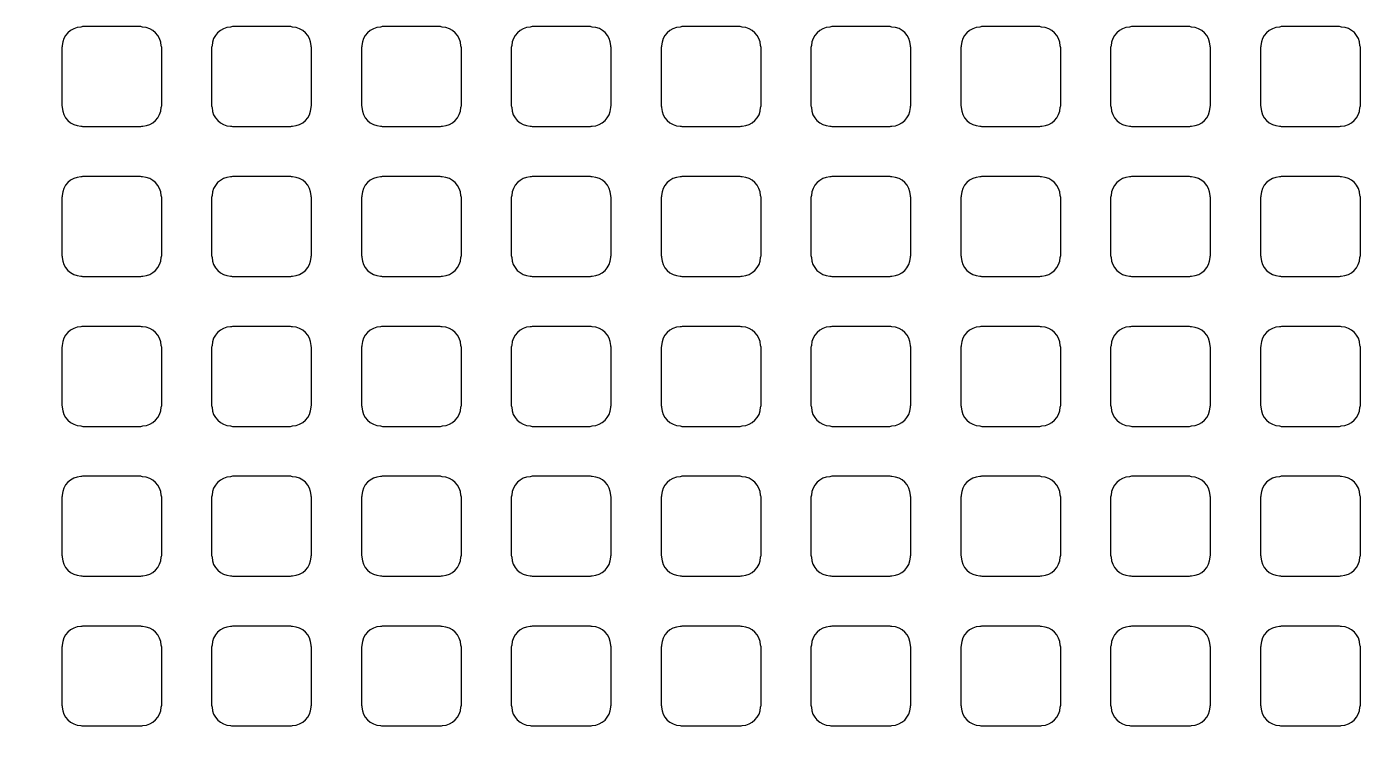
# Model space of a CAD drawing. Extents: x 0 to 248, y 0 to 175.
# Drawn here: x 86.065 to 87.422, y 141.101 to 141.842 of the extents above; entities that cross this region are included whole.
import ezdxf

# ---------------------------------------------------------------- set-up
doc = ezdxf.new("R2010")
doc.units = 0
doc.layers.add('gbr-dxf', color=7, linetype='Continuous')

msp = doc.modelspace()

# ---------------------------------------------------------------- linework, layer by layer
at = {"layer": 'gbr-dxf', "linetype": 'Continuous'}
for points in [[(86.101, 141.7613, -0.101214), (86.1015, 141.7594, 0.393729), (86.1203, 141.7405, -0.09841), (86.1222, 141.7401), (86.1814, 141.7401, -0.095462), (86.1833, 141.7405, 0.393729), (86.2021, 141.7594, -0.095482), (86.2026, 141.7612), (86.2026, 141.8204, -0.098843), (86.2021, 141.8223, 0.393729), (86.1832, 141.8412, -0.101678), (86.1813, 141.8417), (86.1221, 141.8417, -0.092621), (86.1203, 141.8413, 0.393729), (86.1015, 141.8224, -0.104195), (86.101, 141.8204)], [(86.2534, 141.7612, -0.098843), (86.2538, 141.7593, 0.393729), (86.2727, 141.7405, -0.092282), (86.2745, 141.7401), (86.3338, 141.7401, -0.101214), (86.3357, 141.7405, 0.393729), (86.3546, 141.7594, -0.09841), (86.355, 141.7613), (86.355, 141.8204, -0.101214), (86.3546, 141.8224, 0.393729), (86.3357, 141.8412, -0.095482), (86.3338, 141.8417), (86.2746, 141.8417, -0.098843), (86.2727, 141.8412, 0.393729), (86.2538, 141.8223, -0.101678), (86.2534, 141.8204)], [(86.4058, 141.7612, -0.095462), (86.4063, 141.7594, 0.393729), (86.4251, 141.7405, -0.09841), (86.427, 141.7401), (86.4862, 141.7401, -0.095462), (86.4881, 141.7405, 0.393729), (86.5069, 141.7594, -0.101678), (86.5074, 141.7613), (86.5074, 141.8203, -0.104567), (86.5069, 141.8223, 0.393729), (86.488, 141.8412, -0.101678), (86.4861, 141.8417), (86.4269, 141.8417, -0.092621), (86.4251, 141.8413, 0.393729), (86.4063, 141.8224, -0.09841), (86.4058, 141.8205)], [(86.5582, 141.7612, -0.095462), (86.5586, 141.7594, 0.393729), (86.5775, 141.7405, -0.095482), (86.5793, 141.7401), (86.6387, 141.7401, -0.092621), (86.6404, 141.7405, 0.393729), (86.6593, 141.7593, -0.101678), (86.6598, 141.7613), (86.6598, 141.8206, -0.092621), (86.6594, 141.8224, 0.393729), (86.6405, 141.8413, -0.092282), (86.6387, 141.8417), (86.5794, 141.8417, -0.095462), (86.5775, 141.8412, 0.393729), (86.5587, 141.8224, -0.09841), (86.5582, 141.8205)], [(86.7106, 141.7612, -0.095462), (86.711, 141.7593, 0.393729), (86.7299, 141.7405, -0.092282), (86.7317, 141.7401), (86.791, 141.7401, -0.101214), (86.7929, 141.7405, 0.393729), (86.8118, 141.7594, -0.088868), (86.8122, 141.7611), (86.8122, 141.8206, -0.092621), (86.8118, 141.8224, 0.393729), (86.7929, 141.8412, -0.095482), (86.791, 141.8417), (86.7318, 141.8417, -0.098843), (86.7299, 141.8412, 0.393729), (86.711, 141.8223, -0.09841), (86.7106, 141.8204)], [(86.863, 141.7613, -0.101214), (86.8634, 141.7594, 0.393729), (86.8823, 141.7405, -0.095482), (86.8841, 141.7401), (86.9435, 141.7401, -0.092621), (86.9452, 141.7405, 0.393729), (86.9641, 141.7593, -0.107228), (86.9646, 141.7614), (86.9646, 141.8205, -0.098843), (86.9642, 141.8224, 0.393729), (86.9453, 141.8413, -0.092282), (86.9435, 141.8417), (86.8842, 141.8417, -0.095462), (86.8823, 141.8412, 0.393729), (86.8635, 141.8224, -0.104195), (86.863, 141.8204)], [(87.0154, 141.7612, -0.095462), (87.0159, 141.7594, 0.393729), (87.0347, 141.7405, -0.09841), (87.0366, 141.7401), (87.0958, 141.7401, -0.095462), (87.0977, 141.7405, 0.393729), (87.1165, 141.7594, -0.101678), (87.117, 141.7613), (87.117, 141.8203, -0.104567), (87.1165, 141.8223, 0.393729), (87.0976, 141.8412, -0.101678), (87.0957, 141.8417), (87.0365, 141.8417, -0.092621), (87.0347, 141.8413, 0.393729), (87.0159, 141.8224, -0.09841), (87.0154, 141.8205)], [(87.1678, 141.7614, -0.101214), (87.1683, 141.7594, 0.393729), (87.1871, 141.7405, -0.101678), (87.1891, 141.7401), (87.2482, 141.7401, -0.098843), (87.2501, 141.7405, 0.393729), (87.269, 141.7594, -0.095482), (87.2694, 141.7612), (87.2694, 141.8204, -0.098843), (87.2689, 141.8223, 0.393729), (87.2501, 141.8412, -0.09841), (87.2482, 141.8417), (87.189, 141.8417, -0.101214), (87.1871, 141.8412, 0.393729), (87.1682, 141.8223, -0.092282), (87.1678, 141.8205)], [(87.3202, 141.7613, -0.098843), (87.3206, 141.7594, 0.393729), (87.3395, 141.7405, -0.095482), (87.3413, 141.7401), (87.4007, 141.7401, -0.092621), (87.4024, 141.7405, 0.393729), (87.4213, 141.7593, -0.09841), (87.4218, 141.7612), (87.4218, 141.8207, -0.089302), (87.4214, 141.8224, 0.393729), (87.4025, 141.8413, -0.092282), (87.4007, 141.8417), (87.3414, 141.8417, -0.095462), (87.3395, 141.8412, 0.393729), (87.3207, 141.8224, -0.101678), (87.3202, 141.8204)], [(86.101, 141.6089, -0.101214), (86.1015, 141.607, 0.393729), (86.1203, 141.5881, -0.095482), (86.1222, 141.5877), (86.1815, 141.5877, -0.092621), (86.1833, 141.5881, 0.393729), (86.2021, 141.607, -0.095482), (86.2026, 141.6088), (86.2026, 141.668, -0.098843), (86.2021, 141.6699, 0.393729), (86.1832, 141.6888, -0.104195), (86.1812, 141.6893), (86.1222, 141.6893, -0.095462), (86.1203, 141.6889, 0.393729), (86.1015, 141.67, -0.104195), (86.101, 141.668)], [(86.2534, 141.6088, -0.098843), (86.2538, 141.6069, 0.393729), (86.2727, 141.5881, -0.088868), (86.2744, 141.5877), (86.3338, 141.5877, -0.098843), (86.3357, 141.5881, 0.393729), (86.3546, 141.607, -0.09841), (86.355, 141.6089), (86.355, 141.668, -0.101214), (86.3546, 141.67, 0.393729), (86.3357, 141.6888, -0.09841), (86.3338, 141.6893), (86.2746, 141.6893, -0.101214), (86.2727, 141.6888, 0.393729), (86.2538, 141.6699, -0.101678), (86.2534, 141.668)], [(86.4058, 141.6088, -0.095462), (86.4063, 141.607, 0.393729), (86.4251, 141.5881, -0.095482), (86.427, 141.5877), (86.4863, 141.5877, -0.092621), (86.4881, 141.5881, 0.393729), (86.5069, 141.607, -0.101678), (86.5074, 141.6089), (86.5074, 141.6679, -0.104567), (86.5069, 141.6699, 0.393729), (86.488, 141.6888, -0.104195), (86.486, 141.6893), (86.427, 141.6893, -0.095462), (86.4251, 141.6889, 0.393729), (86.4063, 141.67, -0.09841), (86.4058, 141.6681)], [(86.5582, 141.6088, -0.095462), (86.5586, 141.607, 0.393729), (86.5775, 141.5881, -0.092282), (86.5793, 141.5877), (86.6387, 141.5877, -0.089302), (86.6404, 141.5881, 0.393729), (86.6593, 141.6069, -0.101678), (86.6598, 141.6089), (86.6598, 141.6682, -0.092621), (86.6594, 141.67, 0.393729), (86.6405, 141.6889, -0.095482), (86.6387, 141.6893), (86.5794, 141.6893, -0.098843), (86.5775, 141.6888, 0.393729), (86.5587, 141.67, -0.09841), (86.5582, 141.6681)], [(86.7106, 141.6088, -0.095462), (86.711, 141.6069, 0.393729), (86.7299, 141.5881, -0.088868), (86.7316, 141.5877), (86.791, 141.5877, -0.098843), (86.7929, 141.5881, 0.393729), (86.8118, 141.607, -0.088868), (86.8122, 141.6087), (86.8122, 141.6682, -0.092621), (86.8118, 141.67, 0.393729), (86.7929, 141.6888, -0.09841), (86.791, 141.6893), (86.7318, 141.6893, -0.101214), (86.7299, 141.6888, 0.393729), (86.711, 141.6699, -0.09841), (86.7106, 141.668)], [(86.863, 141.6089, -0.101214), (86.8634, 141.607, 0.393729), (86.8823, 141.5881, -0.092282), (86.8841, 141.5877), (86.9435, 141.5877, -0.089302), (86.9452, 141.5881, 0.393729), (86.9641, 141.6069, -0.107228), (86.9646, 141.609), (86.9646, 141.6681, -0.098843), (86.9642, 141.67, 0.393729), (86.9453, 141.6889, -0.095482), (86.9435, 141.6893), (86.8842, 141.6893, -0.098843), (86.8823, 141.6888, 0.393729), (86.8635, 141.67, -0.104195), (86.863, 141.668)], [(87.0154, 141.6088, -0.095462), (87.0159, 141.607, 0.393729), (87.0347, 141.5881, -0.095482), (87.0366, 141.5877), (87.0959, 141.5877, -0.092621), (87.0977, 141.5881, 0.393729), (87.1165, 141.607, -0.101678), (87.117, 141.6089), (87.117, 141.6679, -0.104567), (87.1165, 141.6699, 0.393729), (87.0976, 141.6888, -0.104195), (87.0956, 141.6893), (87.0366, 141.6893, -0.095462), (87.0347, 141.6889, 0.393729), (87.0159, 141.67, -0.09841), (87.0154, 141.6681)], [(87.1678, 141.609, -0.101214), (87.1683, 141.607, 0.393729), (87.1871, 141.5881, -0.09841), (87.189, 141.5877), (87.2482, 141.5877, -0.095462), (87.2501, 141.5881, 0.393729), (87.269, 141.607, -0.095482), (87.2694, 141.6088), (87.2694, 141.668, -0.098843), (87.2689, 141.6699, 0.393729), (87.2501, 141.6888, -0.101678), (87.2481, 141.6893), (87.1891, 141.6893, -0.104567), (87.1871, 141.6888, 0.393729), (87.1682, 141.6699, -0.092282), (87.1678, 141.6681)], [(87.3202, 141.6089, -0.098843), (87.3206, 141.607, 0.393729), (87.3395, 141.5881, -0.092282), (87.3413, 141.5877), (87.4007, 141.5877, -0.089302), (87.4024, 141.5881, 0.393729), (87.4213, 141.6069, -0.09841), (87.4218, 141.6088), (87.4218, 141.6683, -0.089302), (87.4214, 141.67, 0.393729), (87.4025, 141.6889, -0.095482), (87.4007, 141.6893), (87.3414, 141.6893, -0.098843), (87.3395, 141.6888, 0.393729), (87.3207, 141.67, -0.101678), (87.3202, 141.668)], [(86.101, 141.4565, -0.101214), (86.1015, 141.4546, 0.393729), (86.1203, 141.4357, -0.104195), (86.1223, 141.4352), (86.1813, 141.4352, -0.101214), (86.1833, 141.4357, 0.393729), (86.2021, 141.4546, -0.095482), (86.2026, 141.4564), (86.2026, 141.5156, -0.098843), (86.2021, 141.5175, 0.393729), (86.1832, 141.5364, -0.107228), (86.1812, 141.5369), (86.1222, 141.5369, -0.098843), (86.1203, 141.5365, 0.393729), (86.1015, 141.5176, -0.104195), (86.101, 141.5156)], [(86.2534, 141.4564, -0.098843), (86.2538, 141.4545, 0.393729), (86.2727, 141.4357, -0.09841), (86.2746, 141.4352), (86.3337, 141.4352, -0.10699), (86.3357, 141.4357, 0.393729), (86.3546, 141.4546, -0.09841), (86.355, 141.4565), (86.355, 141.5156, -0.101214), (86.3546, 141.5176, 0.393729), (86.3357, 141.5364, -0.101678), (86.3337, 141.5369), (86.2747, 141.5369, -0.104567), (86.2727, 141.5364, 0.393729), (86.2538, 141.5175, -0.101678), (86.2534, 141.5156)], [(86.4058, 141.4564, -0.095462), (86.4063, 141.4546, 0.393729), (86.4251, 141.4357, -0.104195), (86.4271, 141.4352), (86.4861, 141.4352, -0.101214), (86.4881, 141.4357, 0.393729), (86.5069, 141.4546, -0.101678), (86.5074, 141.4565), (86.5074, 141.5155, -0.104567), (86.5069, 141.5175, 0.393729), (86.488, 141.5364, -0.107228), (86.486, 141.5369), (86.427, 141.5369, -0.098843), (86.4251, 141.5365, 0.393729), (86.4063, 141.5176, -0.09841), (86.4058, 141.5157)], [(86.5582, 141.4564, -0.095462), (86.5586, 141.4546, 0.393729), (86.5775, 141.4357, -0.101678), (86.5794, 141.4352), (86.6385, 141.4352, -0.098843), (86.6404, 141.4357, 0.393729), (86.6593, 141.4545, -0.101678), (86.6598, 141.4565), (86.6598, 141.5158, -0.092621), (86.6594, 141.5176, 0.393729), (86.6405, 141.5365, -0.09841), (86.6386, 141.5369), (86.5795, 141.5369, -0.101214), (86.5775, 141.5364, 0.393729), (86.5587, 141.5176, -0.09841), (86.5582, 141.5157)], [(86.7106, 141.4564, -0.095462), (86.711, 141.4545, 0.393729), (86.7299, 141.4357, -0.09841), (86.7318, 141.4352), (86.7909, 141.4352, -0.10699), (86.7929, 141.4357, 0.393729), (86.8118, 141.4546, -0.088868), (86.8122, 141.4563), (86.8122, 141.5158, -0.092621), (86.8118, 141.5176, 0.393729), (86.7929, 141.5364, -0.101678), (86.7909, 141.5369), (86.7319, 141.5369, -0.104567), (86.7299, 141.5364, 0.393729), (86.711, 141.5175, -0.09841), (86.7106, 141.5156)], [(86.863, 141.4565, -0.101214), (86.8634, 141.4546, 0.393729), (86.8823, 141.4357, -0.101678), (86.8842, 141.4352), (86.9433, 141.4352, -0.098843), (86.9452, 141.4357, 0.393729), (86.9641, 141.4545, -0.107228), (86.9646, 141.4566), (86.9646, 141.5157, -0.098843), (86.9642, 141.5176, 0.393729), (86.9453, 141.5365, -0.09841), (86.9434, 141.5369), (86.8843, 141.5369, -0.101214), (86.8823, 141.5364, 0.393729), (86.8635, 141.5176, -0.104195), (86.863, 141.5156)], [(87.0154, 141.4564, -0.095462), (87.0159, 141.4546, 0.393729), (87.0347, 141.4357, -0.104195), (87.0367, 141.4352), (87.0957, 141.4352, -0.101214), (87.0977, 141.4357, 0.393729), (87.1165, 141.4546, -0.101678), (87.117, 141.4565), (87.117, 141.5155, -0.104567), (87.1165, 141.5175, 0.393729), (87.0976, 141.5364, -0.107228), (87.0956, 141.5369), (87.0366, 141.5369, -0.098843), (87.0347, 141.5365, 0.393729), (87.0159, 141.5176, -0.09841), (87.0154, 141.5157)], [(87.1678, 141.4566, -0.101214), (87.1683, 141.4546, 0.393729), (87.1871, 141.4357, -0.107228), (87.1892, 141.4352), (87.2481, 141.4352, -0.104567), (87.2501, 141.4357, 0.393729), (87.269, 141.4546, -0.095482), (87.2694, 141.4564), (87.2694, 141.5156, -0.098843), (87.2689, 141.5175, 0.393729), (87.2501, 141.5364, -0.104195), (87.2481, 141.5369), (87.1891, 141.5369, -0.10699), (87.1871, 141.5364, 0.393729), (87.1682, 141.5175, -0.092282), (87.1678, 141.5157)], [(87.3202, 141.4565, -0.098843), (87.3206, 141.4546, 0.393729), (87.3395, 141.4357, -0.101678), (87.3414, 141.4352), (87.4005, 141.4352, -0.098843), (87.4024, 141.4357, 0.393729), (87.4213, 141.4545, -0.09841), (87.4218, 141.4564), (87.4218, 141.5159, -0.089302), (87.4214, 141.5176, 0.393729), (87.4025, 141.5365, -0.09841), (87.4006, 141.5369), (87.3415, 141.5369, -0.101214), (87.3395, 141.5364, 0.393729), (87.3207, 141.5176, -0.101678), (87.3202, 141.5156)], [(86.101, 141.3041, -0.101214), (86.1015, 141.3022, 0.393729), (86.1203, 141.2833, -0.101678), (86.1223, 141.2829), (86.1814, 141.2829, -0.098843), (86.1833, 141.2833, 0.393729), (86.2021, 141.3022, -0.095482), (86.2026, 141.304), (86.2026, 141.3632, -0.098843), (86.2021, 141.3651, 0.393729), (86.1832, 141.384, -0.09841), (86.1813, 141.3844), (86.1221, 141.3844, -0.089302), (86.1203, 141.3841, 0.393729), (86.1015, 141.3652, -0.104195), (86.101, 141.3632)], [(86.2534, 141.304, -0.098843), (86.2538, 141.3021, 0.393729), (86.2727, 141.2833, -0.095482), (86.2745, 141.2829), (86.3337, 141.2829, -0.104567), (86.3357, 141.2833, 0.393729), (86.3546, 141.3022, -0.09841), (86.355, 141.3041), (86.355, 141.3632, -0.101214), (86.3546, 141.3652, 0.393729), (86.3357, 141.384, -0.092282), (86.3339, 141.3844), (86.2745, 141.3844, -0.095462), (86.2727, 141.384, 0.393729), (86.2538, 141.3651, -0.101678), (86.2534, 141.3632)], [(86.4058, 141.304, -0.095462), (86.4063, 141.3022, 0.393729), (86.4251, 141.2833, -0.101678), (86.4271, 141.2829), (86.4862, 141.2829, -0.098843), (86.4881, 141.2833, 0.393729), (86.5069, 141.3022, -0.101678), (86.5074, 141.3041), (86.5074, 141.3631, -0.104567), (86.5069, 141.3651, 0.393729), (86.488, 141.384, -0.09841), (86.4861, 141.3844), (86.4269, 141.3844, -0.089302), (86.4251, 141.3841, 0.393729), (86.4063, 141.3652, -0.09841), (86.4058, 141.3633)], [(86.5582, 141.304, -0.095462), (86.5586, 141.3022, 0.393729), (86.5775, 141.2833, -0.09841), (86.5794, 141.2829), (86.6386, 141.2829, -0.095462), (86.6404, 141.2833, 0.393729), (86.6593, 141.3021, -0.101678), (86.6598, 141.3041), (86.6598, 141.3634, -0.092621), (86.6594, 141.3652, 0.393729), (86.6405, 141.3841, -0.088868), (86.6388, 141.3844), (86.5793, 141.3844, -0.092621), (86.5775, 141.384, 0.393729), (86.5587, 141.3652, -0.09841), (86.5582, 141.3633)], [(86.7106, 141.304, -0.095462), (86.711, 141.3021, 0.393729), (86.7299, 141.2833, -0.095482), (86.7317, 141.2829), (86.7909, 141.2829, -0.104567), (86.7929, 141.2833, 0.393729), (86.8118, 141.3022, -0.088868), (86.8122, 141.3039), (86.8122, 141.3634, -0.092621), (86.8118, 141.3652, 0.393729), (86.7929, 141.384, -0.092282), (86.7911, 141.3844), (86.7317, 141.3844, -0.095462), (86.7299, 141.384, 0.393729), (86.711, 141.3651, -0.09841), (86.7106, 141.3632)], [(86.863, 141.3041, -0.101214), (86.8634, 141.3022, 0.393729), (86.8823, 141.2833, -0.09841), (86.8842, 141.2829), (86.9434, 141.2829, -0.095462), (86.9452, 141.2833, 0.393729), (86.9641, 141.3021, -0.107228), (86.9646, 141.3042), (86.9646, 141.3633, -0.098843), (86.9642, 141.3652, 0.393729), (86.9453, 141.3841, -0.088868), (86.9436, 141.3844), (86.8841, 141.3844, -0.092621), (86.8823, 141.384, 0.393729), (86.8635, 141.3652, -0.104195), (86.863, 141.3632)], [(87.0154, 141.304, -0.095462), (87.0159, 141.3022, 0.393729), (87.0347, 141.2833, -0.101678), (87.0367, 141.2829), (87.0958, 141.2829, -0.098843), (87.0977, 141.2833, 0.393729), (87.1165, 141.3022, -0.101678), (87.117, 141.3041), (87.117, 141.3631, -0.104567), (87.1165, 141.3651, 0.393729), (87.0976, 141.384, -0.09841), (87.0957, 141.3844), (87.0365, 141.3844, -0.089302), (87.0347, 141.3841, 0.393729), (87.0159, 141.3652, -0.09841), (87.0154, 141.3633)], [(87.1678, 141.3042, -0.101214), (87.1683, 141.3022, 0.393729), (87.1871, 141.2833, -0.104195), (87.1892, 141.2829), (87.2481, 141.2829, -0.101214), (87.2501, 141.2833, 0.393729), (87.269, 141.3022, -0.095482), (87.2694, 141.304), (87.2694, 141.3632, -0.098843), (87.2689, 141.3651, 0.393729), (87.2501, 141.384, -0.095482), (87.2482, 141.3844), (87.189, 141.3844, -0.098843), (87.1871, 141.384, 0.393729), (87.1682, 141.3651, -0.092282), (87.1678, 141.3633)], [(87.3202, 141.3041, -0.098843), (87.3206, 141.3022, 0.393729), (87.3395, 141.2833, -0.09841), (87.3414, 141.2829), (87.4006, 141.2829, -0.095462), (87.4024, 141.2833, 0.393729), (87.4213, 141.3021, -0.09841), (87.4218, 141.304), (87.4218, 141.3635, -0.089302), (87.4214, 141.3652, 0.393729), (87.4025, 141.3841, -0.088868), (87.4008, 141.3844), (87.3413, 141.3844, -0.092621), (87.3395, 141.384, 0.393729), (87.3207, 141.3652, -0.101678), (87.3202, 141.3632)], [(86.101, 141.1517, -0.101214), (86.1015, 141.1498, 0.393729), (86.1203, 141.1309, -0.09841), (86.1222, 141.1305), (86.1814, 141.1305, -0.095462), (86.1833, 141.1309, 0.393729), (86.2021, 141.1498, -0.095482), (86.2026, 141.1516), (86.2026, 141.2108, -0.098843), (86.2021, 141.2127, 0.393729), (86.1832, 141.2316, -0.101678), (86.1813, 141.2321), (86.1221, 141.2321, -0.092621), (86.1203, 141.2317, 0.393729), (86.1015, 141.2128, -0.104195), (86.101, 141.2108)], [(86.2534, 141.1516, -0.098843), (86.2538, 141.1497, 0.393729), (86.2727, 141.1309, -0.092282), (86.2745, 141.1305), (86.3338, 141.1305, -0.101214), (86.3357, 141.1309, 0.393729), (86.3546, 141.1498, -0.09841), (86.355, 141.1517), (86.355, 141.2108, -0.101214), (86.3546, 141.2128, 0.393729), (86.3357, 141.2316, -0.095482), (86.3338, 141.2321), (86.2746, 141.2321, -0.098843), (86.2727, 141.2316, 0.393729), (86.2538, 141.2127, -0.101678), (86.2534, 141.2108)], [(86.4058, 141.1516, -0.095462), (86.4063, 141.1498, 0.393729), (86.4251, 141.1309, -0.09841), (86.427, 141.1305), (86.4862, 141.1305, -0.095462), (86.4881, 141.1309, 0.393729), (86.5069, 141.1498, -0.101678), (86.5074, 141.1517), (86.5074, 141.2107, -0.104567), (86.5069, 141.2127, 0.393729), (86.488, 141.2316, -0.101678), (86.4861, 141.2321), (86.4269, 141.2321, -0.092621), (86.4251, 141.2317, 0.393729), (86.4063, 141.2128, -0.09841), (86.4058, 141.2109)], [(86.5582, 141.1516, -0.095462), (86.5586, 141.1498, 0.393729), (86.5775, 141.1309, -0.095482), (86.5793, 141.1305), (86.6387, 141.1305, -0.092621), (86.6404, 141.1309, 0.393729), (86.6593, 141.1497, -0.101678), (86.6598, 141.1517), (86.6598, 141.211, -0.092621), (86.6594, 141.2128, 0.393729), (86.6405, 141.2317, -0.092282), (86.6387, 141.2321), (86.5794, 141.2321, -0.095462), (86.5775, 141.2316, 0.393729), (86.5587, 141.2128, -0.09841), (86.5582, 141.2109)], [(86.7106, 141.1516, -0.095462), (86.711, 141.1497, 0.393729), (86.7299, 141.1309, -0.092282), (86.7317, 141.1305), (86.791, 141.1305, -0.101214), (86.7929, 141.1309, 0.393729), (86.8118, 141.1498, -0.088868), (86.8122, 141.1515), (86.8122, 141.211, -0.092621), (86.8118, 141.2128, 0.393729), (86.7929, 141.2316, -0.095482), (86.791, 141.2321), (86.7318, 141.2321, -0.098843), (86.7299, 141.2316, 0.393729), (86.711, 141.2127, -0.09841), (86.7106, 141.2108)], [(86.863, 141.1517, -0.101214), (86.8634, 141.1498, 0.393729), (86.8823, 141.1309, -0.095482), (86.8841, 141.1305), (86.9435, 141.1305, -0.092621), (86.9452, 141.1309, 0.393729), (86.9641, 141.1497, -0.107228), (86.9646, 141.1518), (86.9646, 141.2109, -0.098843), (86.9642, 141.2128, 0.393729), (86.9453, 141.2317, -0.092282), (86.9435, 141.2321), (86.8842, 141.2321, -0.095462), (86.8823, 141.2316, 0.393729), (86.8635, 141.2128, -0.104195), (86.863, 141.2108)], [(87.0154, 141.1516, -0.095462), (87.0159, 141.1498, 0.393729), (87.0347, 141.1309, -0.09841), (87.0366, 141.1305), (87.0958, 141.1305, -0.095462), (87.0977, 141.1309, 0.393729), (87.1165, 141.1498, -0.101678), (87.117, 141.1517), (87.117, 141.2107, -0.104567), (87.1165, 141.2127, 0.393729), (87.0976, 141.2316, -0.101678), (87.0957, 141.2321), (87.0365, 141.2321, -0.092621), (87.0347, 141.2317, 0.393729), (87.0159, 141.2128, -0.09841), (87.0154, 141.2109)], [(87.1678, 141.1518, -0.101214), (87.1683, 141.1498, 0.393729), (87.1871, 141.1309, -0.101678), (87.1891, 141.1305), (87.2482, 141.1305, -0.098843), (87.2501, 141.1309, 0.393729), (87.269, 141.1498, -0.095482), (87.2694, 141.1516), (87.2694, 141.2108, -0.098843), (87.2689, 141.2127, 0.393729), (87.2501, 141.2316, -0.09841), (87.2482, 141.2321), (87.189, 141.2321, -0.101214), (87.1871, 141.2316, 0.393729), (87.1682, 141.2127, -0.092282), (87.1678, 141.2109)], [(87.3202, 141.1517, -0.098843), (87.3206, 141.1498, 0.393729), (87.3395, 141.1309, -0.095482), (87.3413, 141.1305), (87.4007, 141.1305, -0.092621), (87.4024, 141.1309, 0.393729), (87.4213, 141.1497, -0.09841), (87.4218, 141.1516), (87.4218, 141.2111, -0.089302), (87.4214, 141.2128, 0.393729), (87.4025, 141.2317, -0.092282), (87.4007, 141.2321), (87.3414, 141.2321, -0.095462), (87.3395, 141.2316, 0.393729), (87.3207, 141.2128, -0.101678), (87.3202, 141.2108)]]:
    msp.add_lwpolyline(points, format="xyb", close=True, dxfattribs=at)
msp.add_lwpolyline([(84.6798, 141.1651, -0.198817), (86.4856, 136.8034, -0.009964), (86.4855, 136.8006), (86.4855, 134.537, -0.210617), (86.4633, 134.4797), (86.4577, 134.4742, 0.036059), (86.456, 134.472, 0.135581), (86.4525, 134.4619), (86.4525, 133.8516, -0.007269)], format="xyb", dxfattribs=at)

doc.saveas('drawing.dxf')
